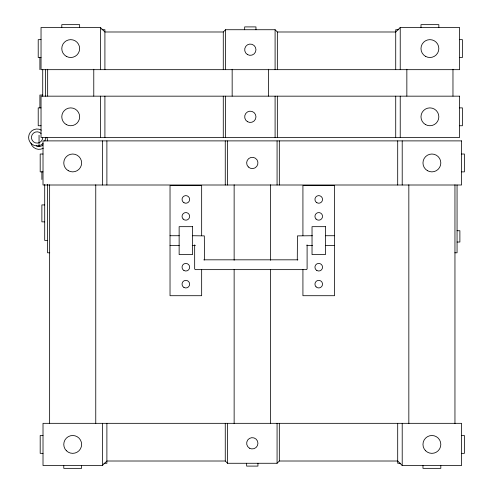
<?xml version="1.0" encoding="UTF-8"?>
<svg xmlns="http://www.w3.org/2000/svg" width="493" height="493" viewBox="0 0 493 493"><rect width="100%" height="100%" fill="white"/><g stroke="black" fill="none" stroke-linecap="round" stroke-linejoin="round"><path stroke-width="0.74" d="M306.929 245.372L307.102 244.885L307.102 268.987L306.443 269.64L195.32 269.64L194.667 268.987L194.667 244.885L194.834 245.372M223.28 31.99L225.535 29.728L275.094 29.728L277.349 31.99L395.719 31.99L400.23 27.472L459.593 27.472L459.593 69.673L41.036 69.673L41.036 27.472L100.399 27.472L104.91 31.99L223.28 31.99L223.28 69.673M102.378 465.528L106.889 461.01L225.264 461.01L227.519 463.272L277.072 463.272L279.328 461.01L397.697 461.01L402.208 465.528L461.571 465.528L461.571 423.327L43.014 423.327L43.014 465.528L102.378 465.528L102.378 423.327M297.445 259.99L297.938 259.823L203.831 259.823L204.318 259.99M101.829 29.728L104.91 29.728L104.91 69.673M398.8 29.728L395.719 29.728L395.719 69.673M41.036 39.65L38.214 39.65L38.214 57.502L41.036 57.502M459.593 39.65L462.416 39.65L462.416 57.502L459.593 57.502M42.725 95.05L39.902 95.05L39.902 107.764M41.036 107.887L38.214 107.887L38.214 125.74L41.036 125.74M459.593 107.887L462.416 107.887L462.416 125.74L459.593 125.74M43.014 154.026L40.192 154.026L40.192 171.872L43.014 171.872M461.571 154.026L464.394 154.026L464.394 171.872L461.571 171.872M44.703 204.915L41.88 204.915L41.88 221.862L44.703 221.862M457.06 230.73L459.883 230.73L459.883 242.032L457.06 242.032M170.03 235.722L179.249 235.722M192.307 235.722L204.318 235.888L204.49 259.725M312.433 235.722L297.445 235.888L297.279 259.725M325.405 235.722L334.556 235.722M47.531 240.399L44.703 240.399L44.703 184.518M170.03 245.545L179.23 245.545M192.258 245.545L195.32 245.545M307.201 245.545L312.519 245.545M325.442 245.545L334.556 245.545M49.738 252.792L47.531 252.792L47.531 184.283M454.854 252.792L457.06 252.792L457.06 185.004M43.014 435.498L40.192 435.498L40.192 453.35L43.014 453.35M461.571 435.498L464.394 435.498L464.394 453.35L461.571 453.35M103.813 463.272L106.889 463.272L106.889 423.327M400.778 463.272L397.697 463.272L397.697 423.327M454.953 184.795L454.953 423.579M452.968 69.26L452.968 96.08M440.816 465.528L440.816 468.35L422.969 468.35L422.969 465.528M438.838 27.472L438.838 24.65L420.985 24.65L420.985 27.472M408.833 184.795L408.833 423.579M406.848 69.26L406.848 96.08M402.208 140.887L402.208 185.004M402.208 423.327L402.208 465.528M400.23 27.472L400.23 69.673M400.23 96.166L400.23 137.461M397.697 140.887L397.697 185.004M395.719 96.166L395.719 137.461M302.924 235.623L302.924 185.559L334.556 185.559L334.556 295.708L302.924 295.708L302.924 269.517M279.328 140.887L279.328 185.004M279.328 423.327L279.328 461.01M277.349 31.99L277.349 69.673M277.349 96.166L277.349 137.461M277.072 140.887L277.072 185.004M277.072 423.327L277.072 463.272M275.094 29.728L275.094 69.673M275.094 96.166L275.094 137.461M270.454 184.789L270.454 260.286M270.454 269.505L270.454 423.579M268.469 69.26L268.469 96.098M257.944 463.272L257.944 466.095L246.648 466.095L246.648 463.272M255.966 29.728L255.966 26.905L244.664 26.905L244.664 29.728M234.138 184.789L234.138 260.286M234.138 269.505L234.138 423.579M232.16 69.26L232.16 96.098M227.519 140.887L227.519 185.004M227.519 423.327L227.519 463.272M225.535 29.728L225.535 69.673M225.535 96.166L225.535 137.461M225.264 140.887L225.264 185.004M225.264 423.327L225.264 461.01M223.28 96.166L223.28 137.461M201.662 235.623L201.662 185.559L170.03 185.559L170.03 295.708L201.662 295.708L201.662 269.517M106.889 140.887L106.889 185.004M104.91 96.166L104.91 137.461M102.378 140.887L102.378 185.004M100.399 27.472L100.399 69.673M100.399 96.166L100.399 137.461M95.759 184.795L95.759 423.579M93.775 69.26L93.775 96.08M81.622 465.528L81.622 468.35L63.776 468.35L63.776 465.528M79.644 27.472L79.644 24.65L61.791 24.65L61.791 27.472M49.639 184.795L49.639 423.579M47.661 69.26L47.661 96.08M45.547 69.396L45.547 96.24M42.725 69.31L42.725 96.19M41.88 171.755L41.88 179.495M39.902 57.607L39.902 69.636M39.058 135.242L39.058 146.538M43.292 148.227A8.473 8.473 0 0 1 30.874 143.081M46.736 137.307A8.473 8.473 0 0 1 47.531 140.887M43.051 144.887A5.651 5.651 0 0 1 36.235 145.78M45.547 137.461A8.473 8.473 0 0 1 44.752 141.041M43.07 143.451A8.473 8.473 0 0 1 31.632 143.95A8.473 8.473 0 0 1 30.135 132.599A8.473 8.473 0 0 1 41.313 130.121M42.725 137.461A5.651 5.651 0 0 1 35.613 142.915A5.651 5.651 0 0 1 32.187 134.638A5.651 5.651 0 0 1 41.073 133.467M459.593 96.166L41.036 96.166L41.036 137.461L459.593 137.461L459.593 96.166M461.571 140.887L43.014 140.887L43.014 185.004L461.571 185.004L461.571 140.887M192.553 226.669L179.138 226.669L179.138 254.598L192.553 254.598L192.553 226.669M325.454 226.669L312.032 226.669L312.032 254.598L325.454 254.598L325.454 226.669M249.47 448.186A5.651 5.651 0 0 0 257.944 443.299A5.651 5.651 0 0 0 249.47 438.406A5.651 5.651 0 0 0 249.47 448.186M425.582 450.738A8.923 8.923 0 0 0 440.514 446.732A8.923 8.923 0 0 0 429.582 435.806A8.923 8.923 0 0 0 425.582 450.738M66.389 450.738A8.923 8.923 0 0 0 81.32 446.732A8.923 8.923 0 0 0 70.388 435.806A8.923 8.923 0 0 0 66.389 450.738M316.05 219.058A3.802 3.802 0 0 0 322.416 217.351A3.802 3.802 0 0 0 317.757 212.693A3.802 3.802 0 0 0 316.05 219.058M316.839 270.503A3.802 3.802 0 0 0 322.545 267.206A3.802 3.802 0 0 0 316.839 263.915A3.802 3.802 0 0 0 316.839 270.503M316.839 202.715A3.802 3.802 0 0 0 322.545 199.425A3.802 3.802 0 0 0 316.839 196.128A3.802 3.802 0 0 0 316.839 202.715M316.05 286.84A3.802 3.802 0 0 0 322.416 285.139A3.802 3.802 0 0 0 317.757 280.48A3.802 3.802 0 0 0 316.05 286.84M183.156 219.058A3.802 3.802 0 0 0 189.522 217.351A3.802 3.802 0 0 0 184.863 212.693A3.802 3.802 0 0 0 183.156 219.058M183.944 202.715A3.802 3.802 0 0 0 189.651 199.425A3.802 3.802 0 0 0 183.944 196.128A3.802 3.802 0 0 0 183.944 202.715M183.944 270.503A3.802 3.802 0 0 0 189.651 267.206A3.802 3.802 0 0 0 183.944 263.915A3.802 3.802 0 0 0 183.944 270.503M183.944 287.45A3.802 3.802 0 0 0 189.651 284.153A3.802 3.802 0 0 0 183.944 280.856A3.802 3.802 0 0 0 183.944 287.45M68.237 170.677A8.923 8.923 0 0 0 81.622 162.949A8.923 8.923 0 0 0 68.237 155.221A8.923 8.923 0 0 0 68.237 170.677M427.431 170.677A8.923 8.923 0 0 0 440.816 162.949A8.923 8.923 0 0 0 427.431 155.221A8.923 8.923 0 0 0 427.431 170.677M248.299 166.942A5.651 5.651 0 0 0 257.753 164.409A5.651 5.651 0 0 0 250.832 157.489A5.651 5.651 0 0 0 248.299 166.942M66.253 124.544A8.923 8.923 0 0 0 79.644 116.816A8.923 8.923 0 0 0 66.253 109.082A8.923 8.923 0 0 0 66.253 124.544M425.447 124.544A8.923 8.923 0 0 0 438.838 116.816A8.923 8.923 0 0 0 425.447 109.082A8.923 8.923 0 0 0 425.447 124.544M247.492 121.703A5.651 5.651 0 0 0 255.966 116.816A5.651 5.651 0 0 0 247.492 111.923A5.651 5.651 0 0 0 247.492 121.703M247.492 54.594A5.651 5.651 0 0 0 255.966 49.701A5.651 5.651 0 0 0 247.492 44.814A5.651 5.651 0 0 0 247.492 54.594M425.447 56.307A8.923 8.923 0 0 0 438.838 48.573A8.923 8.923 0 0 0 425.447 40.845A8.923 8.923 0 0 0 425.447 56.307M66.253 56.307A8.923 8.923 0 0 0 79.644 48.573A8.923 8.923 0 0 0 66.253 40.845A8.923 8.923 0 0 0 66.253 56.307"/></g></svg>
